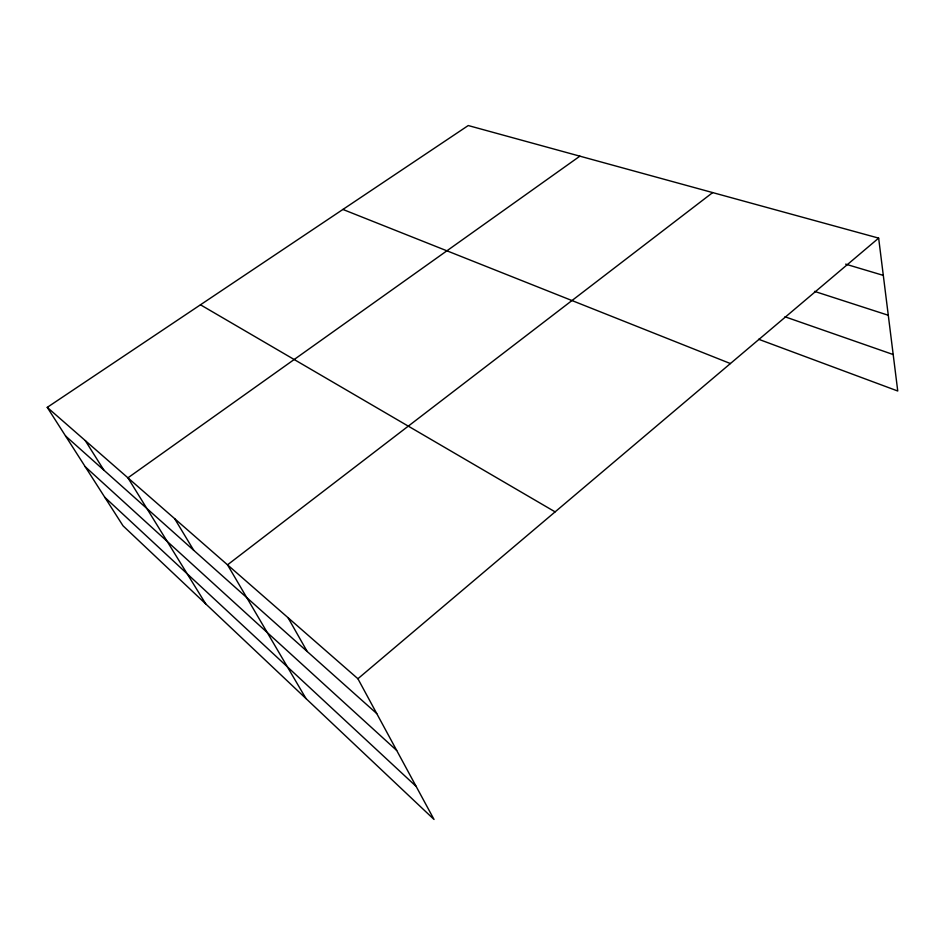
<?xml version="1.0" encoding="UTF-8"?>
<svg xmlns="http://www.w3.org/2000/svg" width="945" height="945" viewBox="0 0 945 945"><rect width="100%" height="100%" fill="white"/><g stroke="black" fill="none" stroke-linecap="round" stroke-linejoin="round"><path stroke-width="1.42" d="M878.649 238.116L468.247 125.543L47.25 407.366L123.039 525.822L434.027 819.457L357.907 678.734L878.649 238.116L897.75 391.006L758.634 339.267M712.672 192.591L227.521 564.838L305.991 698.568M579.887 156.161L127.929 477.839L205.786 603.949M845.657 264.151L883.303 275.385M814.519 291.379L888.288 315.264M784.941 316.776L893.19 354.54M342.905 209.447L730.402 363.553M200.47 304.798L555.117 511.871M47.25 407.366L357.907 678.734M65.536 435.952L376.736 713.546M85.239 466.747L396.687 750.436M104.777 497.283L416.143 786.394M85.274 440.583L103.903 470.173M174.601 518.604L193.713 550.285M288.036 617.699L307.184 651.495"/></g></svg>
